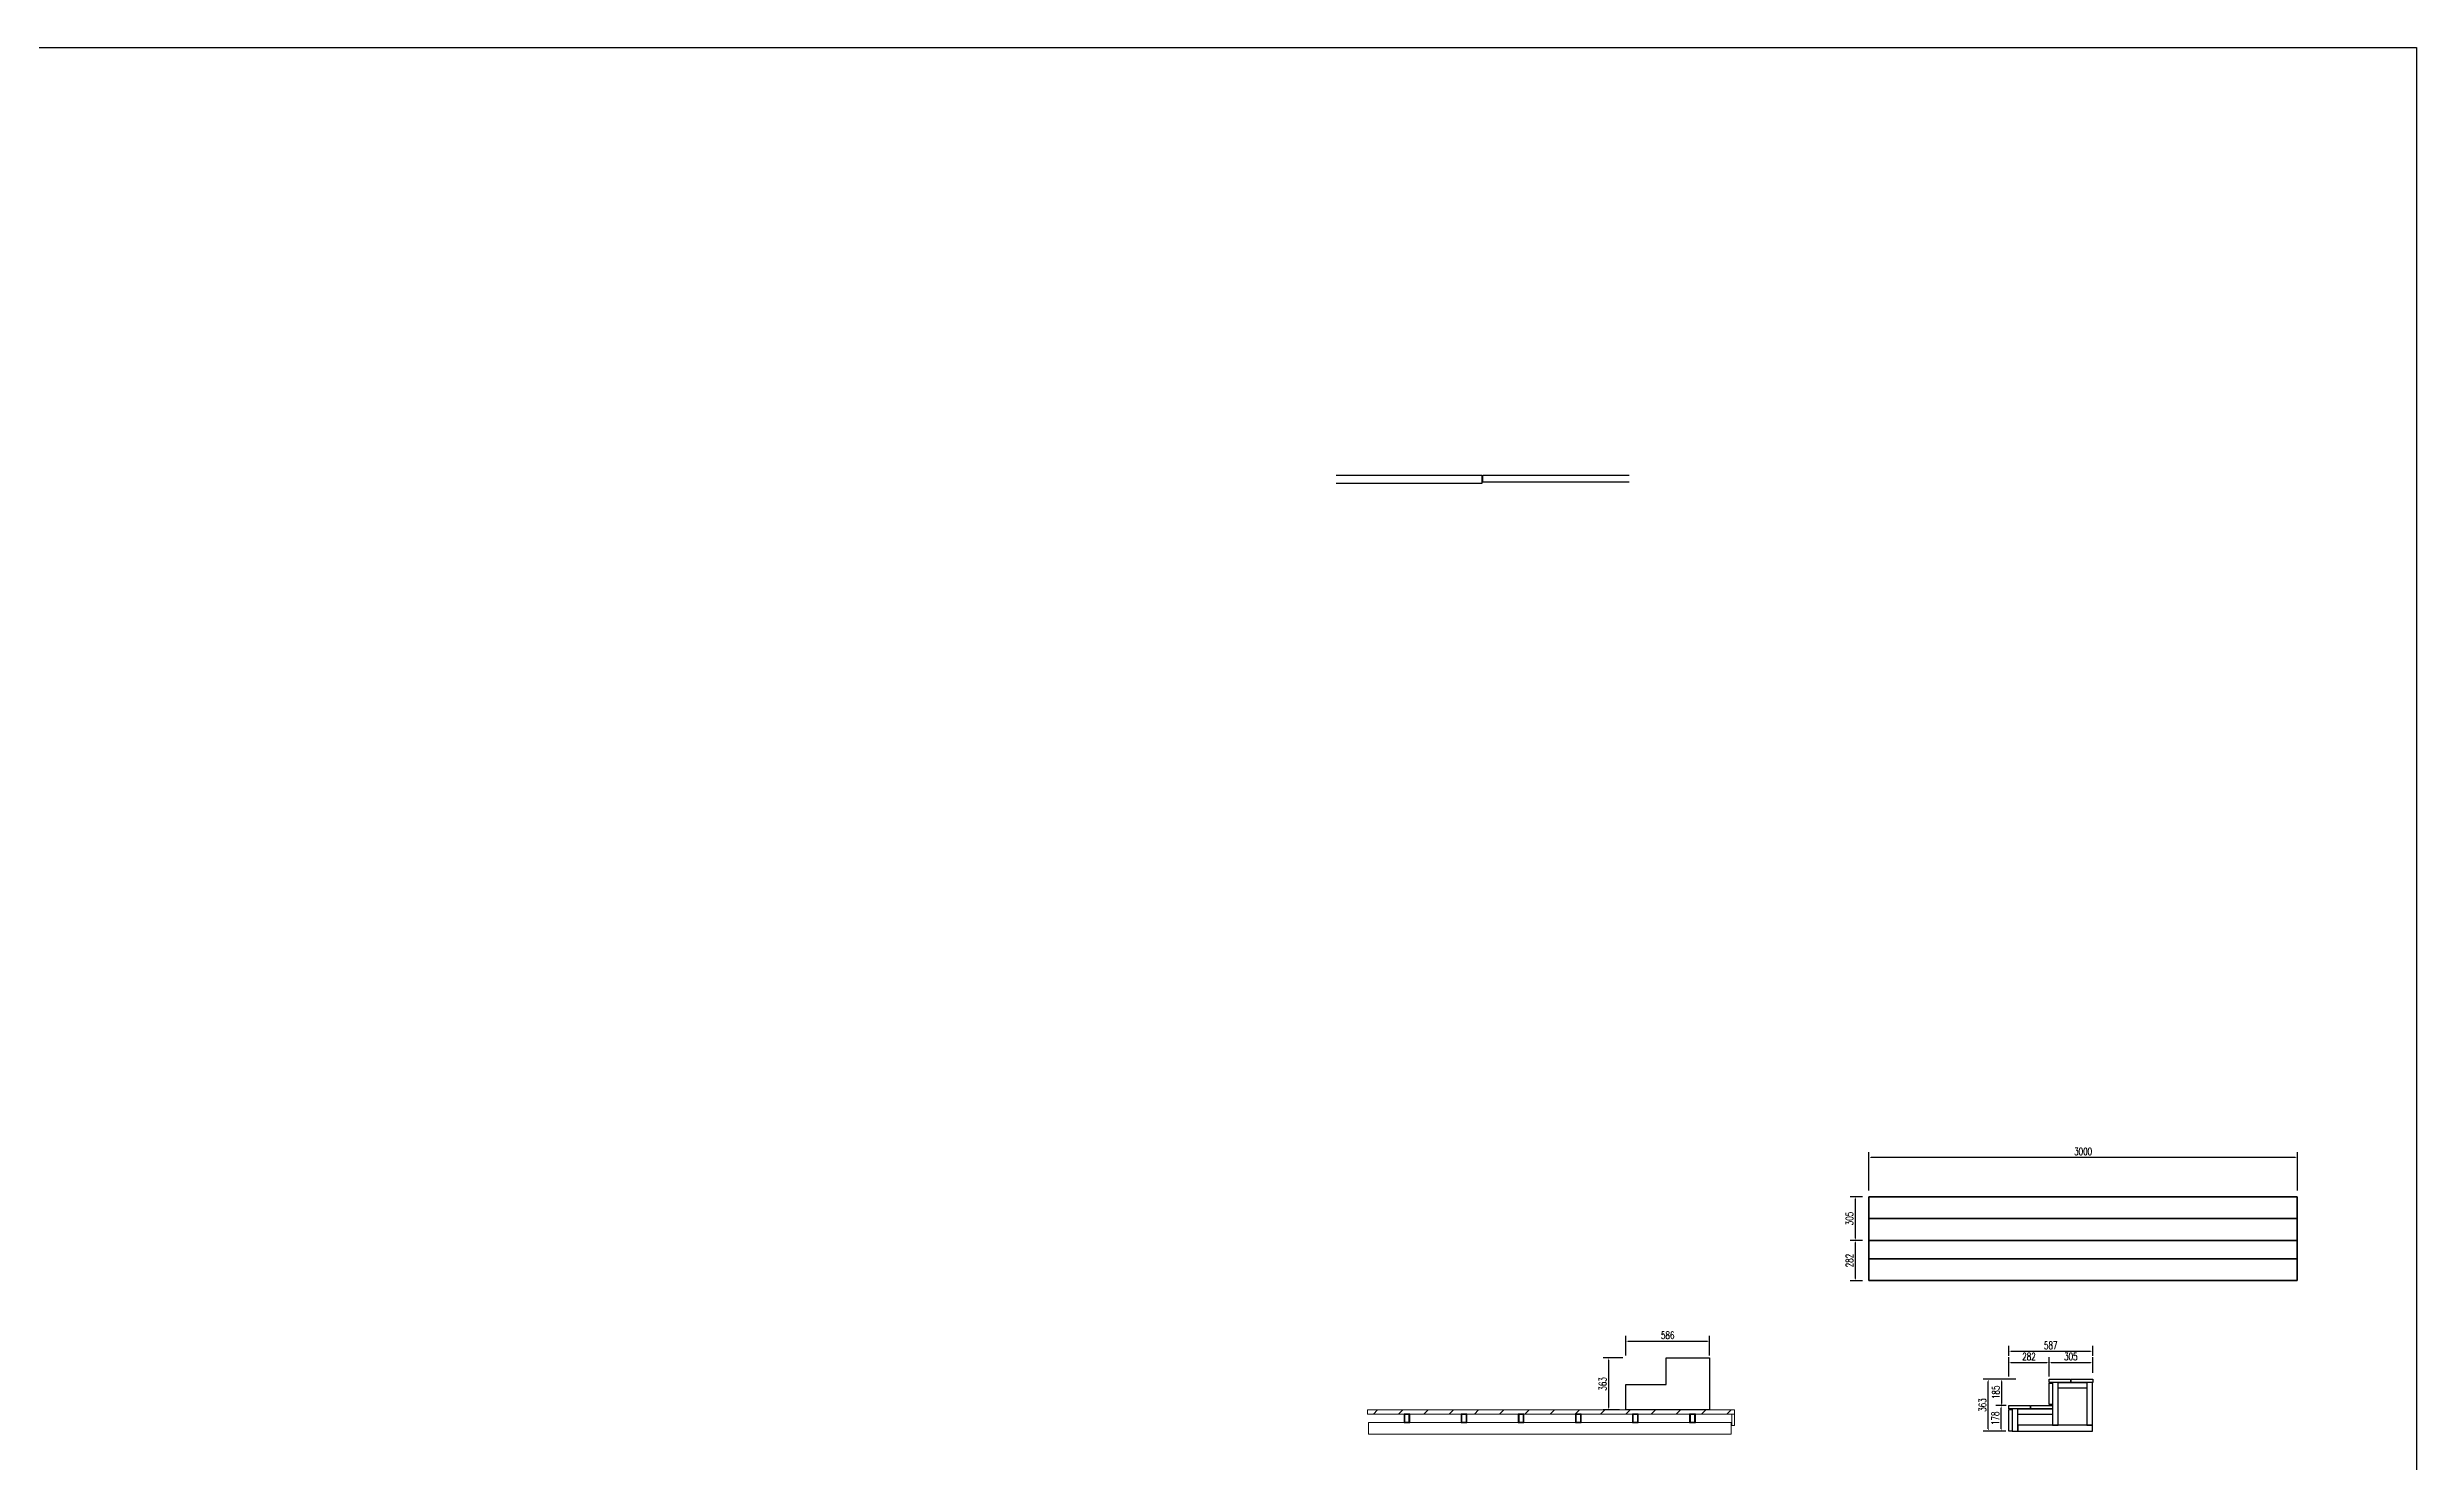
# Model space of a CAD drawing. Header units: millimetres. Extents: x -1612139 to -1282425, y 786067 to 1536390.
# Drawn here: x -1408980 to -1392390, y 873162 to 883065 of the extents above; entities that cross this region are included whole.
import ezdxf

# ---------------------------------------------------------------- set-up
doc = ezdxf.new("R2010")
doc.units = ezdxf.units.MM
doc.header["$LTSCALE"] = 1000
doc.layers.get('0').update_dxf_attribs({"linetype": 'CONTINUOUS'})
doc.layers.get('DEFPOINTS').update_dxf_attribs({"linetype": 'CONTINUOUS'})
for name, color, linetype in [('PUB_DIM', 3, 'CONTINUOUS'), ('W-STEEL_FRAME钢架', 3, 'CONTINUOUS'), ('W-STEEL_KEEL钢龙骨', 5, 'CONTINUOUS'), ('W-WOOD_FLOOR木地板', 30, 'CONTINUOUS')]:
    doc.layers.add(name, color=color, linetype=linetype)
doc.styles.add('STANDARD_T3', font='simplex.shx', dxfattribs={"width": 0.7, "bigfont": 'gbcbig.shx'})
doc.dimstyles.new('W&&15', dxfattribs={"dimtxt": 52.5, "dimasz": 15, "dimexe": 37.5, "dimexo": 45, "dimgap": 15, "dimtad": 1, "dimdec": 0, "dimzin": 0, "dimdsep": 46, "dimtxsty": 'STANDARD_T3', "dimcen": 0.09, "dimclrd": 1, "dimclre": 1, "dimclrt": 7, "dimazin": 2, "dimtfac": 1, "dimtdec": 0, "dimtix": 1, "dimtmove": 2, "dimatfit": 3, "dimfxl": 100, "dimtolj": 1, "dimtzin": 0, "dimarcsym": 0})

# ---------------------------------------------------------------- blocks, each defined once
blk = doc.blocks.new('ganglonggu')
at = {"layer": 'W-STEEL_KEEL钢龙骨'}
for points in [[(-1338169, 1115605), (-1338129, 1115605), (-1338129, 1115665), (-1338169, 1115665)], [(-1338166, 1115608), (-1338132, 1115608), (-1338132, 1115662), (-1338166, 1115662)]]:
    blk.add_lwpolyline(points, close=True, dxfattribs=at)
blk = doc.blocks.new('*U208')
blk.add_blockref('ganglonggu', (1338149, -1115635))
blk = doc.blocks.new('*U207')
at = {"layer": 'W-STEEL_KEEL钢龙骨', "color": 0, "linetype": 'ByBlock', "lineweight": -2}
for p in [(0, 0), (400, 0), (800, 0), (1200, 0), (1600, 0), (2000, 0)]:
    blk.add_blockref('*U208', p, dxfattribs=at)
blk = doc.blocks.new('*D220')
at = {"layer": 'DEFPOINTS', "color": 0, "transparency": 16777216}
for p in [(-1395299, 873554), (-1395222, 873554), (-1395222, 873376)]:
    blk.add_point(p, dxfattribs=at)
at = {"layer": 'W-STEEL_FRAME钢架', "color": 1, "lineweight": -2, "transparency": 16777216}
for p, q in [((-1395267, 873554), (-1395336, 873554)), ((-1395299, 873391), (-1395299, 873539)), ((-1395267, 873376), (-1395336, 873376))]:
    blk.add_line(p, q, dxfattribs=at)
at = {"layer": 'W-STEEL_FRAME钢架', "color": 1, "transparency": 16777216}
for points in [[(-1395301, 873539), (-1395296, 873539), (-1395299, 873554)], [(-1395301, 873391), (-1395296, 873391), (-1395299, 873376)]]:
    blk.add_solid(points, dxfattribs=at)
at = {"layer": 'W-STEEL_FRAME钢架', "color": 7, "transparency": 16777216, "insert": (-1395340, 873465), "char_height": 52.5, "attachment_point": 5, "rotation": 90, "style": 'STANDARD_T3'}
blk.add_mtext('\\A1;178', dxfattribs=at)
blk = doc.blocks.new('*D221')
at = {"layer": 'DEFPOINTS', "color": 0, "transparency": 16777216}
for p in [(-1395295, 873739), (-1394963, 873739), (-1395218, 873554)]:
    blk.add_point(p, dxfattribs=at)
at = {"layer": 'W-STEEL_FRAME钢架', "color": 1, "lineweight": -2, "transparency": 16777216}
for p, q in [((-1395195, 873739), (-1395333, 873739)), ((-1395295, 873569), (-1395295, 873724)), ((-1395263, 873554), (-1395333, 873554))]:
    blk.add_line(p, q, dxfattribs=at)
at = {"layer": 'W-STEEL_FRAME钢架', "color": 1, "transparency": 16777216}
for points in [[(-1395298, 873724), (-1395293, 873724), (-1395295, 873739)], [(-1395298, 873569), (-1395293, 873569), (-1395295, 873554)]]:
    blk.add_solid(points, dxfattribs=at)
at = {"layer": 'W-STEEL_FRAME钢架', "color": 7, "transparency": 16777216, "insert": (-1395336, 873647), "char_height": 52.5, "attachment_point": 5, "rotation": 90, "style": 'STANDARD_T3'}
blk.add_mtext('\\A1;185', dxfattribs=at)
blk = doc.blocks.new('*D222')
at = {"layer": 'DEFPOINTS', "color": 0, "transparency": 16777216}
for p in [(-1395389, 873739), (-1395245, 873739), (-1395245, 873376)]:
    blk.add_point(p, dxfattribs=at)
at = {"layer": 'W-STEEL_FRAME钢架', "color": 1, "lineweight": -2, "transparency": 16777216}
for p, q in [((-1395290, 873739), (-1395426, 873739)), ((-1395389, 873391), (-1395389, 873724)), ((-1395290, 873376), (-1395426, 873376))]:
    blk.add_line(p, q, dxfattribs=at)
at = {"layer": 'W-STEEL_FRAME钢架', "color": 1, "transparency": 16777216}
for points in [[(-1395391, 873724), (-1395386, 873724), (-1395389, 873739)], [(-1395391, 873391), (-1395386, 873391), (-1395389, 873376)]]:
    blk.add_solid(points, dxfattribs=at)
at = {"layer": 'W-STEEL_FRAME钢架', "color": 7, "transparency": 16777216, "insert": (-1395430, 873558), "char_height": 52.5, "attachment_point": 5, "rotation": 90, "style": 'STANDARD_T3'}
blk.add_mtext('\\A1;363', dxfattribs=at)
blk = doc.blocks.new('*D223')
at = {"layer": 'DEFPOINTS', "color": 0, "transparency": 16777216}
for p in [(-1394963, 873857), (-1394963, 873561), (-1395245, 873376)]:
    blk.add_point(p, dxfattribs=at)
at = {"layer": 'W-STEEL_FRAME钢架', "color": 1, "lineweight": -2, "transparency": 16777216}
for p, q in [((-1395245, 873757), (-1395245, 873894)), ((-1395230, 873857), (-1394978, 873857)), ((-1394963, 873757), (-1394963, 873894))]:
    blk.add_line(p, q, dxfattribs=at)
at = {"layer": 'W-STEEL_FRAME钢架', "color": 1, "transparency": 16777216}
for points in [[(-1395230, 873859), (-1395230, 873854), (-1395245, 873857)], [(-1394978, 873859), (-1394978, 873854), (-1394963, 873857)]]:
    blk.add_solid(points, dxfattribs=at)
at = {"layer": 'W-STEEL_FRAME钢架', "color": 7, "transparency": 16777216, "insert": (-1395104, 873898), "char_height": 52.5, "attachment_point": 5, "style": 'STANDARD_T3'}
blk.add_mtext('\\A1;282', dxfattribs=at)
blk = doc.blocks.new('*D224')
at = {"layer": 'DEFPOINTS', "color": 0, "transparency": 16777216}
for p in [(-1394658, 873857), (-1394658, 873739), (-1394963, 873561)]:
    blk.add_point(p, dxfattribs=at)
at = {"layer": 'W-STEEL_FRAME钢架', "color": 1, "lineweight": -2, "transparency": 16777216}
for p, q in [((-1394963, 873757), (-1394963, 873894)), ((-1394948, 873857), (-1394673, 873857)), ((-1394658, 873784), (-1394658, 873894))]:
    blk.add_line(p, q, dxfattribs=at)
at = {"layer": 'W-STEEL_FRAME钢架', "color": 1, "transparency": 16777216}
for points in [[(-1394948, 873859), (-1394948, 873854), (-1394963, 873857)], [(-1394673, 873859), (-1394673, 873854), (-1394658, 873857)]]:
    blk.add_solid(points, dxfattribs=at)
at = {"layer": 'W-STEEL_FRAME钢架', "color": 7, "transparency": 16777216, "insert": (-1394811, 873898), "char_height": 52.5, "attachment_point": 5, "style": 'STANDARD_T3'}
blk.add_mtext('\\A1;305', dxfattribs=at)
blk = doc.blocks.new('*D219')
at = {"layer": 'DEFPOINTS', "color": 0, "transparency": 16777216}
for p in [(-1395245, 873857), (-1394658, 873935), (-1394658, 873857)]:
    blk.add_point(p, dxfattribs=at)
at = {"layer": 'W-STEEL_FRAME钢架', "color": 1, "lineweight": -2, "transparency": 16777216}
for p, q in [((-1395245, 873902), (-1395245, 873973)), ((-1394658, 873902), (-1394658, 873973)), ((-1395230, 873935), (-1394673, 873935))]:
    blk.add_line(p, q, dxfattribs=at)
at = {"layer": 'W-STEEL_FRAME钢架', "color": 1, "transparency": 16777216}
for points in [[(-1395230, 873938), (-1395230, 873933), (-1395245, 873935)], [(-1394673, 873938), (-1394673, 873933), (-1394658, 873935)]]:
    blk.add_solid(points, dxfattribs=at)
at = {"layer": 'W-STEEL_FRAME钢架', "color": 7, "transparency": 16777216, "insert": (-1394952, 873976), "char_height": 52.5, "attachment_point": 5, "style": 'STANDARD_T3'}
blk.add_mtext('\\A1;587', dxfattribs=at)
blk = doc.blocks.new('*D225')
at = {"layer": 'DEFPOINTS', "color": 0, "transparency": 16777216}
for p in [(-1396319, 874711), (-1396225, 874711), (-1396225, 874429)]:
    blk.add_point(p, dxfattribs=at)
at = {"layer": 'W-WOOD_FLOOR木地板', "color": 1, "lineweight": -2, "transparency": 16777216}
for p, q in [((-1396270, 874711), (-1396357, 874711)), ((-1396319, 874444), (-1396319, 874696)), ((-1396270, 874429), (-1396357, 874429))]:
    blk.add_line(p, q, dxfattribs=at)
at = {"layer": 'W-WOOD_FLOOR木地板', "color": 1, "transparency": 16777216}
for points in [[(-1396322, 874696), (-1396317, 874696), (-1396319, 874711)], [(-1396322, 874444), (-1396317, 874444), (-1396319, 874429)]]:
    blk.add_solid(points, dxfattribs=at)
at = {"layer": 'W-WOOD_FLOOR木地板', "color": 7, "transparency": 16777216, "insert": (-1396361, 874570), "char_height": 52.5, "attachment_point": 5, "rotation": 90, "style": 'STANDARD_T3'}
blk.add_mtext('\\A1;282', dxfattribs=at)
blk = doc.blocks.new('*D226')
at = {"layer": 'DEFPOINTS', "color": 0, "transparency": 16777216}
for p in [(-1396319, 875016), (-1396225, 875016), (-1396225, 874711)]:
    blk.add_point(p, dxfattribs=at)
at = {"layer": 'W-WOOD_FLOOR木地板', "color": 1, "lineweight": -2, "transparency": 16777216}
for p, q in [((-1396270, 875016), (-1396357, 875016)), ((-1396319, 874726), (-1396319, 875001)), ((-1396270, 874711), (-1396357, 874711))]:
    blk.add_line(p, q, dxfattribs=at)
at = {"layer": 'W-WOOD_FLOOR木地板', "color": 1, "transparency": 16777216}
for points in [[(-1396322, 875001), (-1396317, 875001), (-1396319, 875016)], [(-1396322, 874726), (-1396317, 874726), (-1396319, 874711)]]:
    blk.add_solid(points, dxfattribs=at)
at = {"layer": 'W-WOOD_FLOOR木地板', "color": 7, "transparency": 16777216, "insert": (-1396361, 874864), "char_height": 52.5, "attachment_point": 5, "rotation": 90, "style": 'STANDARD_T3'}
blk.add_mtext('\\A1;305', dxfattribs=at)
blk = doc.blocks.new('*D227')
at = {"layer": 'DEFPOINTS', "color": 0, "transparency": 16777216}
for p in [(-1393225, 875293), (-1396225, 875016), (-1393225, 875016)]:
    blk.add_point(p, dxfattribs=at)
at = {"layer": 'W-WOOD_FLOOR木地板', "color": 1, "lineweight": -2, "transparency": 16777216}
for p, q in [((-1396225, 875061), (-1396225, 875330)), ((-1396210, 875293), (-1393240, 875293)), ((-1393225, 875061), (-1393225, 875330))]:
    blk.add_line(p, q, dxfattribs=at)
at = {"layer": 'W-WOOD_FLOOR木地板', "color": 1, "transparency": 16777216}
for points in [[(-1396210, 875295), (-1396210, 875290), (-1396225, 875293)], [(-1393240, 875295), (-1393240, 875290), (-1393225, 875293)]]:
    blk.add_solid(points, dxfattribs=at)
at = {"layer": 'W-WOOD_FLOOR木地板', "color": 7, "transparency": 16777216, "insert": (-1394725, 875334), "char_height": 52.5, "attachment_point": 5, "style": 'STANDARD_T3'}
blk.add_mtext('\\A1;3000', dxfattribs=at)
blk = doc.blocks.new('*D228')
at = {"layer": 'DEFPOINTS', "color": 0, "transparency": 16777216}
for p in [(-1397341, 874006), (-1397927, 873703, 0), (-1397341, 873706, 0)]:
    blk.add_point(p, dxfattribs=at)
at = {"layer": 'W-WOOD_FLOOR木地板', "color": 1, "lineweight": -2, "transparency": 16777216}
for p, q in [((-1397927, 873906), (-1397927, 874043)), ((-1397912, 874006), (-1397356, 874006)), ((-1397341, 873906), (-1397341, 874043))]:
    blk.add_line(p, q, dxfattribs=at)
at = {"layer": 'W-WOOD_FLOOR木地板', "color": 1, "transparency": 16777216}
for points in [[(-1397912, 874008), (-1397912, 874003), (-1397927, 874006)], [(-1397356, 874008), (-1397356, 874003), (-1397341, 874006)]]:
    blk.add_solid(points, dxfattribs=at)
at = {"layer": 'W-WOOD_FLOOR木地板', "color": 7, "transparency": 16777216, "insert": (-1397634, 874047), "char_height": 52.5, "attachment_point": 5, "style": 'STANDARD_T3'}
blk.add_mtext('\\A1;586', dxfattribs=at)
blk = doc.blocks.new('*D229')
at = {"layer": 'DEFPOINTS', "color": 0, "transparency": 16777216}
for p in [(-1397645, 873888, 0), (-1398048, 873525), (-1397927, 873525, 0)]:
    blk.add_point(p, dxfattribs=at)
at = {"layer": 'W-WOOD_FLOOR木地板', "color": 1, "lineweight": -2, "transparency": 16777216}
for p, q in [((-1397948, 873888), (-1398085, 873888)), ((-1398048, 873873), (-1398048, 873540)), ((-1397972, 873525), (-1398085, 873525))]:
    blk.add_line(p, q, dxfattribs=at)
at = {"layer": 'W-WOOD_FLOOR木地板', "color": 1, "transparency": 16777216}
for points in [[(-1398050, 873873), (-1398045, 873873), (-1398048, 873888)], [(-1398050, 873540), (-1398045, 873540), (-1398048, 873525)]]:
    blk.add_solid(points, dxfattribs=at)
at = {"layer": 'W-WOOD_FLOOR木地板', "color": 7, "transparency": 16777216, "insert": (-1398089, 873706), "char_height": 52.5, "attachment_point": 5, "rotation": 90, "style": 'STANDARD_T3'}
blk.add_mtext('\\A1;363', dxfattribs=at)

msp = doc.modelspace()

# ---------------------------------------------------------------- hatches: boundary and pattern name
at = {"layer": 'W-WOOD_FLOOR木地板', "lineweight": 0}
h = msp.add_hatch(dxfattribs=at)
h.set_pattern_fill('木板', color=256, scale=100)
h.set_pattern_definition([(0, (146646.36, -261335.95), (-4e-15, 125), []), (45, (146646.36, -261335.95), (-88.388348, 88.388348), [])])
h.paths.add_polyline_path([(-1397185.6, 873524.9), (-1399710.1, 873524.9), (-1399710.1, 873494.9), (-1397185.6, 873494.9)])

# ---------------------------------------------------------------- linework, layer by layer
at = {"layer": 'PUB_DIM'}
msp.add_lwpolyline([(-1425569.8, 883064.9), (-1392389.8, 883064.9), (-1392389.8, 863784.3), (-1425569.8, 863784.3)], close=True, dxfattribs=at)
msp.add_lwpolyline([(-1397904.1, 880020.3), (-1398929.1, 880020.3), (-1398929.1, 880070.3), (-1397904.1, 880070.3)], dxfattribs=at)
at = {"layer": 'W-STEEL_FRAME钢架'}
for points in [[(-1396225.3, 875016.3), (-1393225.3, 875016.3), (-1393225.3, 874429.3), (-1396225.3, 874429.3)], [(-1394940.1, 873416.2), (-1394900.1, 873416.2), (-1394900.1, 873716.2), (-1394940.1, 873716.2)], [(-1394900.1, 873716.2), (-1394700.1, 873716.2), (-1394700.1, 873676.2), (-1394900.1, 873676.2)], [(-1394700.1, 873416.2), (-1394660.1, 873416.2), (-1394660.1, 873716.2), (-1394700.1, 873716.2)], [(-1395222.1, 873376.2), (-1395182.1, 873376.2), (-1395182.1, 873531.2), (-1395222.1, 873531.2)], [(-1395182.1, 873531.2), (-1394940.1, 873531.2), (-1394940.1, 873491.2), (-1395182.1, 873491.2)], [(-1395182.1, 873376.2), (-1394660.1, 873376.2), (-1394660.1, 873416.2), (-1395182.1, 873416.2)]]:
    msp.add_lwpolyline(points, close=True, dxfattribs=at)
at = {"layer": 'W-STEEL_FRAME钢架', "lineweight": 0}
msp.add_lwpolyline([(-1399729.2, 873354.9), (-1397190.6, 873354.9), (-1397190.6, 873434.9), (-1399729.2, 873434.9)], close=True, dxfattribs=at)
at = {"layer": 'W-STEEL_KEEL钢龙骨'}
msp.add_lwpolyline([(-1399954.9, 880070.3), (-1398935.4, 880070.3), (-1398935.4, 880010.3), (-1399954.9, 880010.3)], dxfattribs=at)
at = {"layer": 'W-WOOD_FLOOR木地板'}
msp.add_line((-1396225.3, 874711.3), (-1393225.3, 874711.3), dxfattribs=at)
for points in [[(-1396225.3, 874866.3), (-1393225.3, 874866.3), (-1393225.3, 875016.3), (-1396225.3, 875016.3)], [(-1396225.3, 874711.3), (-1393225.3, 874711.3), (-1393225.3, 874861.3), (-1396225.3, 874861.3)], [(-1396225.3, 874584.3), (-1393225.3, 874584.3), (-1393225.3, 874711.3), (-1396225.3, 874711.3)], [(-1396225.3, 874429.3), (-1393225.3, 874429.3), (-1393225.3, 874579.3), (-1396225.3, 874579.3)], [(-1394963.1, 873739.2), (-1394813.1, 873739.2), (-1394813.1, 873716.2), (-1394963.1, 873716.2)], [(-1394940.1, 873711.2), (-1394940.1, 873561.2), (-1394963.1, 873561.2), (-1394963.1, 873711.2)], [(-1394808.1, 873739.2), (-1394658.1, 873739.2), (-1394658.1, 873716.2), (-1394808.1, 873716.2)], [(-1395245.1, 873554.2), (-1395095.1, 873554.2), (-1395095.1, 873531.2), (-1395245.1, 873531.2)], [(-1395222.1, 873526.2), (-1395222.1, 873376.2), (-1395245.1, 873376.2), (-1395245.1, 873526.2)], [(-1395090.1, 873554.2), (-1394940.1, 873554.2), (-1394940.1, 873531.2), (-1395090.1, 873531.2)]]:
    msp.add_lwpolyline(points, close=True, dxfattribs=at)
at = {"layer": 'W-WOOD_FLOOR木地板', "elevation": 0}
msp.add_lwpolyline([(-1397927.3, 873524.9), (-1397927.3, 873702.9), (-1397645.3, 873702.9), (-1397645.3, 873887.9), (-1397340.3, 873887.9), (-1397342.3, 873524.9)], close=True, dxfattribs=at)
at = {"layer": 'W-WOOD_FLOOR木地板', "lineweight": 0}
for points in [[(-1399735.1, 873494.9), (-1397165.6, 873494.9), (-1397165.6, 873524.9), (-1399735.1, 873524.9)], [(-1397185.6, 873494.9), (-1397165.6, 873494.9), (-1397165.6, 873414.9), (-1397185.6, 873414.9)]]:
    msp.add_lwpolyline(points, close=True, dxfattribs=at)

# ---------------------------------------------------------------- block references
at = {"layer": 'W-STEEL_KEEL钢龙骨', "lineweight": 0}
msp.add_blockref('*U207', (-1399460.1, 873464.9), dxfattribs=at)

# ---------------------------------------------------------------- dimensions: what is measured, and where the dimension line sits
at = {"layer": 'W-STEEL_FRAME钢架'}
dim = msp.add_linear_dim(base=(-1394658.1, 873935), p1=(-1395245.1, 873856.8), p2=(-1394658.1, 873856.8), dimstyle='W&&15', dxfattribs=at)
dim.commit()
dim.dimension.update_dxf_attribs({"geometry": '*D219', "text_midpoint": (-1394951.6, 873976.3)})
for base, p1, p2, picture, middle in [((-1394963.1, 873856.8), (-1395245.1, 873376.2), (-1394963.1, 873561.2), '*D223', (-1395104.1, 873898)), ((-1394658.1, 873856.8), (-1394963.1, 873561.2), (-1394658.1, 873739.2), '*D224', (-1394810.6, 873898))]:
    dim = msp.add_linear_dim(base=base, p1=p1, p2=p2, dimstyle='W&&15', override={"dimfxlon": 1}, dxfattribs=at)
    dim.commit()
    dim.dimension.update_dxf_attribs({"geometry": picture, "text_midpoint": middle})
for base, p1, p2, picture, middle in [((-1395389, 873739.2), (-1395245.1, 873376.2), (-1395245.1, 873739.2), '*D222', (-1395430.2, 873557.7)), ((-1395298.8, 873554.2), (-1395222.1, 873376.2), (-1395222.1, 873554.2), '*D220', (-1395340.1, 873465.2))]:
    dim = msp.add_linear_dim(base=base, p1=p1, p2=p2, angle=90, dimstyle='W&&15', dxfattribs=at)
    dim.commit()
    dim.dimension.update_dxf_attribs({"geometry": picture, "text_midpoint": middle})
dim = msp.add_linear_dim(base=(-1395295, 873739.2), p1=(-1395218.3, 873554.2), p2=(-1394963.1, 873739.2), angle=90, dimstyle='W&&15', override={"dimfxlon": 1}, dxfattribs=at)
dim.commit()
dim.dimension.update_dxf_attribs({"geometry": '*D221', "text_midpoint": (-1395336.3, 873646.7)})
at = {"layer": 'W-WOOD_FLOOR木地板'}
dim = msp.add_linear_dim(base=(-1393225.3, 875292.9), p1=(-1396225.3, 875016.3), p2=(-1393225.3, 875016.3), dimstyle='W&&15', dxfattribs=at)
dim.commit()
dim.dimension.update_dxf_attribs({"geometry": '*D227', "text_midpoint": (-1394725.3, 875334.1)})
for base, p1, p2, picture, middle in [((-1396319.3, 875016.3), (-1396225.3, 874711.3), (-1396225.3, 875016.3), '*D226', (-1396360.6, 874863.8)), ((-1396319.3, 874711.3), (-1396225.3, 874429.3), (-1396225.3, 874711.3), '*D225', (-1396360.6, 874570.3))]:
    dim = msp.add_linear_dim(base=base, p1=p1, p2=p2, angle=90, dimstyle='W&&15', dxfattribs=at)
    dim.commit()
    dim.dimension.update_dxf_attribs({"geometry": picture, "text_midpoint": middle})
dim = msp.add_linear_dim(base=(-1397341.3, 874005.9), p1=(-1397927.3, 873702.9, 0), p2=(-1397341.3, 873706.4, 0), dimstyle='W&&15', override={"dimfxlon": 1}, dxfattribs=at)
dim.commit()
dim.dimension.update_dxf_attribs({"geometry": '*D228', "text_midpoint": (-1397634.3, 874047.1)})
dim = msp.add_linear_dim(base=(-1398048, 873524.9), p1=(-1397645.3, 873887.9, 0), p2=(-1397927.3, 873524.9, 0), angle=90, dimstyle='W&&15', override={"dimfxlon": 1}, dxfattribs=at)
dim.commit()
dim.dimension.update_dxf_attribs({"geometry": '*D229', "text_midpoint": (-1398089.2, 873706.4)})

doc.saveas('drawing.dxf')
